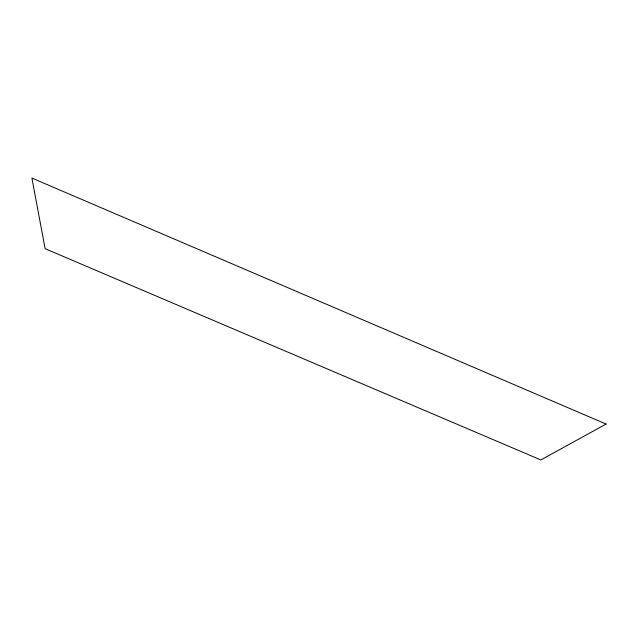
<?xml version="1.0" encoding="UTF-8"?>
<svg xmlns="http://www.w3.org/2000/svg" width="638" height="638" viewBox="0 0 638 638"><rect width="100%" height="100%" fill="white"/><g stroke="black" fill="none" stroke-linecap="round" stroke-linejoin="round"><path stroke-width="0.96" d="M606.1 424.055L540.825 459.942L45.123 248.692L31.9 178.058L606.1 424.055"/></g></svg>
